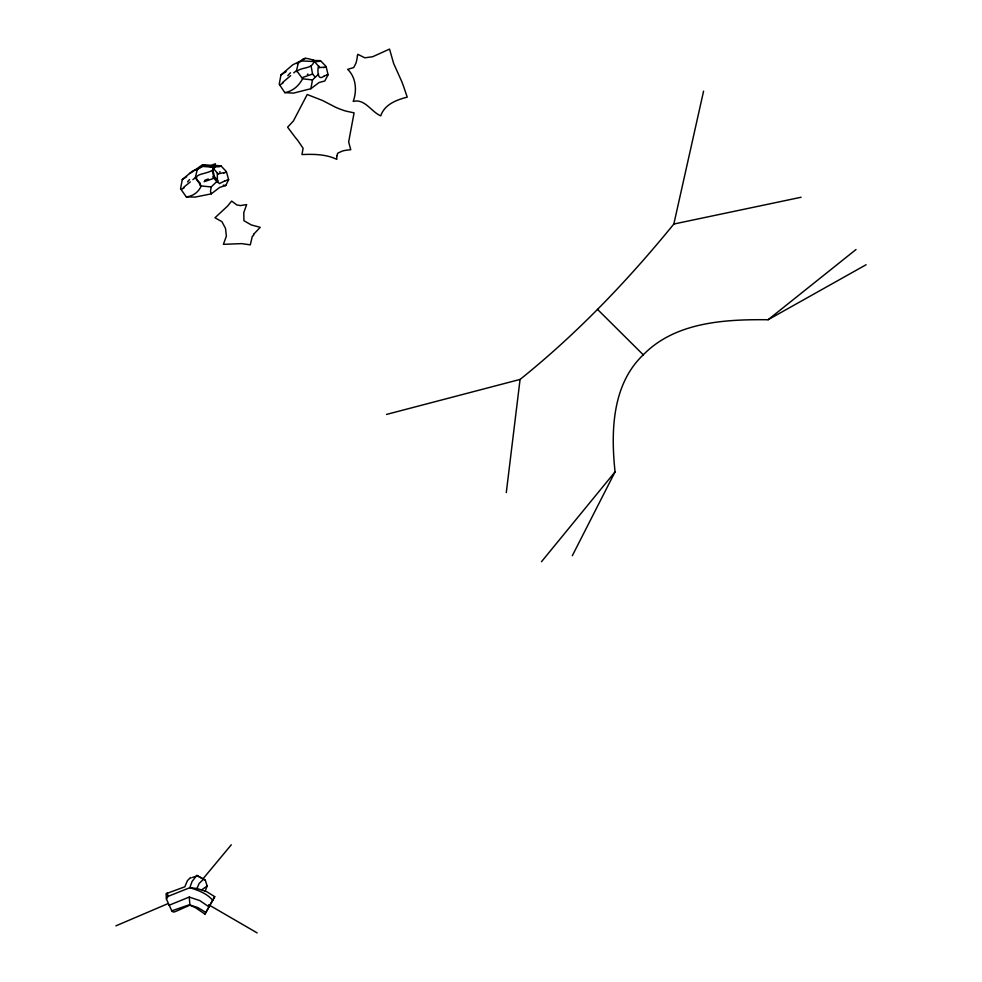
<?xml version="1.0" encoding="UTF-8"?>
<svg xmlns="http://www.w3.org/2000/svg" width="982" height="982" viewBox="0 0 982 982"><rect width="100%" height="100%" fill="white"/><g stroke="black" fill="none" stroke-linecap="round" stroke-linejoin="round"><path stroke-width="1.47" d="M297.202 63.83L301.523 60.921C303.34 56.146 310.103 59.399 313.16 60.025L318.413 66.076C317.382 70.741 317.432 81.948 324.367 75.786M506.282 492.608L520.067 379.433C577.06 333.72 627.756 280.619 673.836 224.031L703.578 91.154M286.093 71.686L280.95 74.939L279.232 84.219L284.817 92.627L293.495 93.118L310.852 88.724L319.089 82.5L324.821 80.99L328.086 74.779L326.061 66.408L320.439 60.651L314.252 60.479L313 61.265M186.629 176.723L182.271 179.534L180.553 188.74L186.285 196.866L195.136 197.1L211.277 193.847L219.784 187.341L225.75 185.524L228.622 179.767L226.425 171.654L220.925 165.86L215.095 165.381L210.062 166.952L201.936 166.412L196.793 169.837M293.753 72.852L296.564 70.569L298.516 62.013L305.537 58.294M192.902 179.632L195.283 177.791L197.345 169.186L204.428 165.369L212.075 166.989L217.562 173.237M201.936 166.412L202.66 165.234L204.428 165.369M217.28 172.979L217.415 180.983L211.204 186.936L210.479 191.478L211.277 193.847M196.952 888.501L206.588 891.607L214.727 896.689L204.943 914.119L195.958 907.982L189.943 905.134L175.324 911.615L173.274 912.082L171.764 910.842L166.4 899.046L168.094 896.357L189.821 887.703L196.952 888.501L199.162 883.444L203.593 879.148L205.336 880.277L207.141 886.046L205.128 891.251M318.622 74.067L312.497 79.91L310.852 88.724M204.943 914.119L214.727 896.689M572.322 555.702L615.063 471.851C610.779 431.749 611.921 384.588 643.271 354.821C675.334 321.949 724.937 319.26 768.084 319.739L866.112 264.735M214.064 166.289L215.439 163.761L211.228 165.271L202.464 164.755L193.405 171.138M200.132 185.623L200.083 183.008C186.617 170.929 215.23 176.367 215.095 165.381M296.478 71.637C301.965 66.371 312.546 69.857 314.252 60.479M211.204 186.936L201.261 185.954C198.474 192.141 193.11 196.228 186.285 196.866M312.497 79.91L302.591 78.793C298.847 85.815 292.845 91.216 284.817 92.627M541.475 561.729L615.063 471.851M202.992 878.829L231.298 844.79M212.075 166.989L219.526 166.695A11.674 6.076 -63 0 0 220.925 165.884M202.01 889.618L207.141 886.046M313.16 60.025L314.854 61.719L319.089 61.4A11.907 5.88 -65.3 0 0 320.427 60.663M205.336 880.277L196.805 875.428L192.091 881.419L189.821 887.703C198.033 890.195 207.141 893.51 212.64 900.285M290.623 75.688L282.386 82.684M190.299 181.915L183.352 187.574M768.084 319.739L856.034 249.502M191.22 877.883L190.508 877.552L187.415 880.645L184.837 886.807L166.081 893.706L166.4 899.046M192.767 171.605L191.6 172.402M168.695 905.416L189.244 897.069L199.788 900.592L208.982 906.877M191.048 172.746L189.526 173.556M280.95 74.939L292.857 64.751L298.516 62.013M182.271 179.534L192.595 170.991L197.345 169.186M224.731 180.958L219.293 183.646L217.415 180.983M115.888 925.866L167.836 903.686M217.587 182.542L213.978 178.282L204.109 181.695M302.702 77.418L312.571 74.067L315.332 77.271M217.906 180.676L214.346 176.478L212.628 177.079M171.764 910.842L189.305 904.79L197.787 907.54L205.754 912.364M224.289 172.574L218.691 173.765M324.011 67.218L319.162 67.586M192.484 877.454L197.529 875.772M312.522 61.449L301.523 60.921M386.491 414.429L520.067 379.433M227.198 180.123L228.622 179.767M326.711 75.074L328.086 74.779M673.836 224.031L801.103 197.259M223.209 185.181L225.75 185.524M189.943 905.134L189.244 897.069M196.805 875.428L203.593 879.148M208.65 904.741L257.137 932.9M597.51 309.379L643.271 354.821M296.564 70.569L302.591 78.793M195.283 177.791L201.261 185.954M167.21 892.908L168.094 896.357M212.689 168.818L214.346 176.478M212.308 170.512L213.978 178.282M311.098 66.027L312.571 74.067M325.545 66.923A13.711 2.688 -32.9 0 1 323.495 67.66M319.457 66.432A154.26 20.119 -34.1 0 1 318.917 66.236M319.125 67.611A167.812 21.248 -38 0 1 318.843 66.837M287.787 75.639A217.01 60.749 -3.4 0 1 290.476 72.754M282.988 83.065A83.691 33.842 26.4 0 1 279.993 84.734M307.98 74.08A21.751 1.129 -23.7 0 1 307.341 74.337M324.539 75.823A19.419 5.634 3.6 0 1 326.896 75.148M224.878 181.007A19.272 6.592 2.6 0 1 227.345 180.185M225.872 172.194A13.503 2.418 -32 0 1 223.7 173.065M220.164 171.924A151.13 17.345 -33.4 0 1 219.428 171.948M218.274 174.084A164.154 19.112 -37.4 0 1 217.697 173.642M187.537 181.903A214.272 49.149 -2.3 0 1 189.587 179.583M184.027 187.955A83.237 27.717 26.2 0 1 181.437 189.293M208.27 178.945A21.506 1.731 -23.9 0 1 204.821 180.271M253.589 234.33L253.565 235.594L252.349 236.171L250.287 244.849L241.621 243.622L223.393 244.346L226.376 236.146L225.504 228.364L221.92 221.662L214.984 217.771L227.689 205.962L231.654 201.077L236.772 204.907L240.43 205.582L246.654 204.587L243.769 212.591L243.917 220.705L251.282 224.939L260.242 227.321L253.589 234.33M336.801 156.028L336.789 159.354C326.147 154.199 313.602 154.051 301.953 154.567L303.107 148.282L297.62 140.23A67.697 66.383 -86.4 0 1 295.386 137.554L287.616 127.194L293.385 121.007L307.206 94.517L322.562 100.508L335.648 107.284A114.108 110.671 -86.4 0 0 339.956 109.088L344.216 110.585A55.728 54.403 -86.5 0 0 348.463 111.666L354.097 112.856L348.659 141.924L350.758 149.718L347.039 150.123A30.503 30.16 -76.8 0 0 345.554 150.344A33.67 33.29 -76.1 0 0 342.129 151.13L337.722 153.192L336.801 156.028M357.448 55.778L357.239 57.324A41.17 40.213 87.6 0 1 355.963 63.143L353.741 67.549L347.653 69.341C356.159 77.394 357.129 90.884 353.189 101.416C364.739 98.384 371.196 111.764 380.746 115.864C384.465 104.399 396.593 99.869 407.235 97.144L403.516 86.22A155.266 153.143 76.7 0 0 401.712 81.445L393.659 63.511L389.535 49.1L372.669 56.735L364.801 57.803L357.829 54.292L357.448 55.778"/></g></svg>
